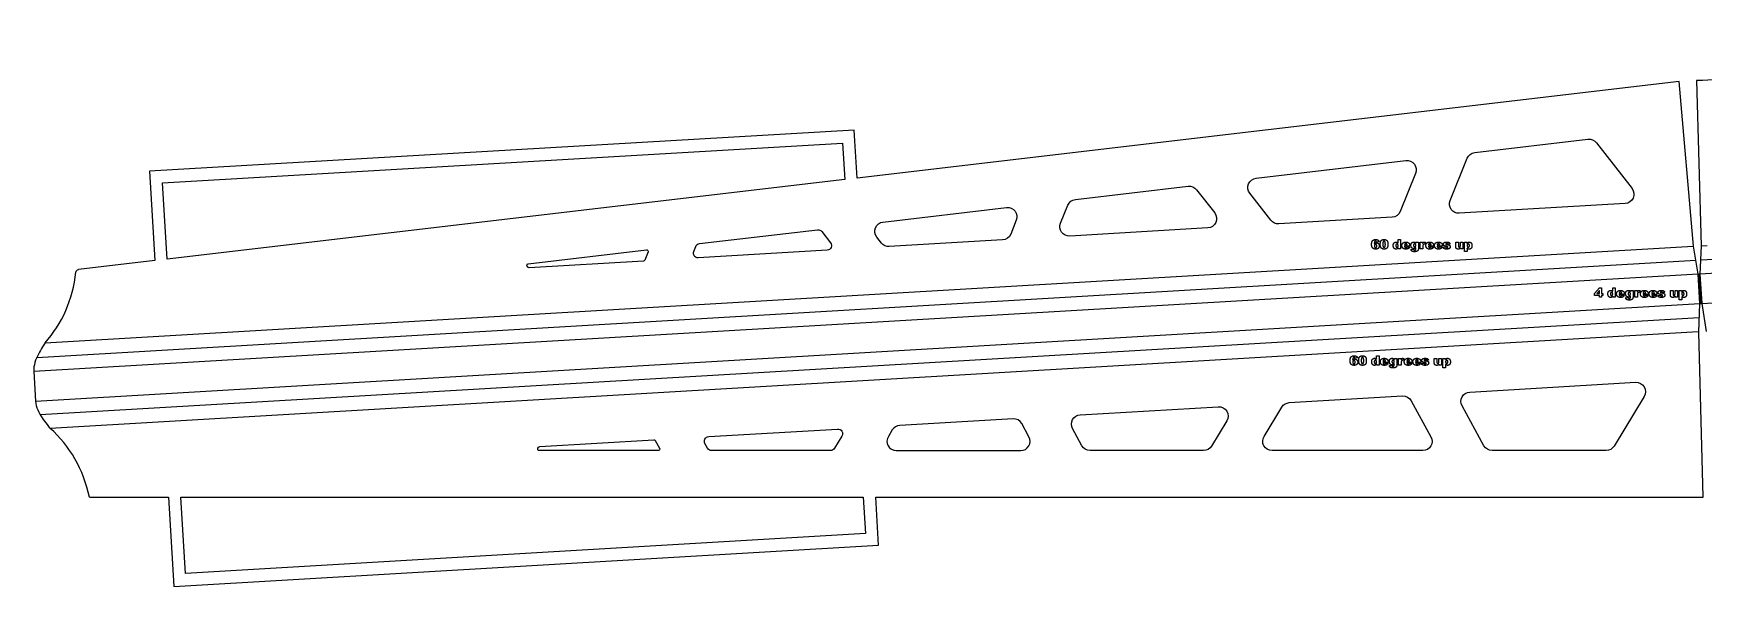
# Model space of a CAD drawing. Header units: millimetres. Extents: x -18 to 961, y -29 to 158.
# Drawn here: x -18 to 519, y -29 to 149 of the extents above; entities that cross this region are included whole.
import ezdxf

# ---------------------------------------------------------------- set-up
doc = ezdxf.new("R2010")
doc.units = ezdxf.units.MM

msp = doc.modelspace()

# ---------------------------------------------------------------- linework, layer by layer
at = {"layer": 'BEND'}
for p, q in [((518.41, 76.25), (788.61, 92.04)), ((-16.91, 44.96), (516.91, 76.16)), ((518.48, 62.24), (517.92, 71.69)), ((517.99, 57.68), (-15.83, 26.48))]:
    msp.add_line(p, q, dxfattribs=at)
at = {"layer": 'BEND_EXTENT'}
for p, q in [((514.2, 80.53), (516.2, 80.65)), ((518.59, 80.79), (520.59, 80.9)), ((-14.27, 49.64), (514.2, 80.53)), ((517.62, 71.67), (-17.9, 40.37)), ((518.17, 62.22), (517.62, 71.67)), ((-17.35, 30.92), (518.17, 62.22)), ((515.81, 53.02), (-12.66, 22.13)), ((517.81, 53.14), (515.81, 53.02))]:
    msp.add_line(p, q, dxfattribs=at)
msp.add_lwpolyline([(788.95, 87.53), (518.22, 71.7), (518.78, 62.26), (789.51, 78.08)], close=True, dxfattribs=at)
at = {"layer": 'INTERIOR_PROFILES'}
for points in [[(242.34, 113.8), (243.02, 102.1), (24.99, 76.53), (23.56, 101.01)], [(30.9, -24.48), (29.46, 0), (248.99, 0), (249.68, -11.69)]]:
    msp.add_lwpolyline(points, close=True, dxfattribs=at)
for points in [[(440.79, 91.27, -0.550799), (437.83, 95.39), (443.31, 108.93, -0.273903), (445.74, 110.78), (482.19, 115.06, -0.262013), (484.91, 113.92), (496.37, 99.23, -0.604527), (494.18, 94.39)], [(419.18, 90), (382.72, 87.87, -0.246474), (380.18, 89.02), (373.4, 97.71, -0.584769), (375.42, 102.53), (423.6, 108.18, -0.569979), (426.73, 104.08), (421.79, 91.87, -0.289658)], [(356.26, 98.83), (362.08, 91.38, -0.604527), (359.89, 86.54), (315.44, 83.94, -0.550799), (312.48, 88.06), (314.83, 93.86, -0.273903), (317.26, 95.71), (353.55, 99.97, -0.262013)], [(296.44, 84.55, -0.289658), (293.83, 82.68), (257.37, 80.55, -0.246474), (254.83, 81.69), (253.32, 83.62, -0.584769), (255.34, 88.45), (295.12, 93.11, -0.569979), (298.25, 89.01)], [(235.67, 85.41), (238.49, 81.8, -0.604527), (237.39, 79.38), (195.92, 76.95, -0.550799), (194.45, 79.01), (195.09, 80.59, -0.273903), (196.3, 81.52), (234.31, 85.98, -0.262013)], [(178.7, 76.23, -0.289658), (178.27, 75.92), (141.54, 73.77, -0.246474), (141.12, 73.97), (140.89, 74.26, -0.584769), (141.23, 75.06), (179.23, 79.52, -0.569979), (179.75, 78.83)], [(429.05, 15), (380.53, 15, -0.584769), (377.97, 19.56), (383.69, 28.97, -0.246474), (386.08, 30.41), (422.54, 32.54, -0.289658), (425.35, 30.99), (431.68, 19.44, -0.569979)], [(444.15, 33.8), (497.54, 36.93, -0.604527), (500.28, 32.37), (490.61, 16.44, -0.262013), (488.04, 15), (451.34, 15, -0.273903), (448.71, 16.56), (441.69, 29.37, -0.550799)], [(318.8, 26.48), (363.25, 29.08, -0.604527), (365.98, 24.52), (361.08, 16.44, -0.262013), (358.51, 15), (321.98, 15, -0.273903), (319.35, 16.56), (316.34, 22.04, -0.550799)], [(238.46, 15), (200.19, 15, -0.273903), (198.87, 15.78), (198.06, 17.27, -0.550799), (199.28, 19.49), (240.75, 21.92, -0.604527), (242.12, 19.64), (239.74, 15.72, -0.262013)], [(260.73, 23.08, 0.246474), (258.34, 21.65), (257.07, 19.56, 0.584769), (259.63, 15), (299.68, 15, 0.569979), (302.31, 19.44), (300, 23.66, 0.289658), (297.19, 25.21)], [(144.9, 16.31), (181.62, 18.46, -0.289658), (182.09, 18.2), (183.44, 15.74, -0.569979), (183, 15), (144.74, 15, -0.584769), (144.31, 15.76), (144.5, 16.07, -0.246474)]]:
    msp.add_lwpolyline(points, format="xyb", close=True, dxfattribs=at)
at = {"layer": 'OUTER_PROFILES'}
for p, q in [((777.05, 149.06), (519.09, 133.98)), ((511.49, 133.6), (247, 102.57)), ((516.19, 80.71), (511.49, 133.6)), ((519.09, 133.98), (517.09, 133.92)), ((517.09, 133.92), (518.59, 80.85)), ((246.1, 118.02), (19.33, 104.77)), ((247, 102.57), (246.1, 118.02)), ((19.33, 104.77), (21.01, 76.06)), ((517.62, 71.67), (516.19, 80.71)), ((518.59, 80.85), (518.22, 71.7)), ((21.01, 76.06), (-3.47, 73.19)), ((518.22, 71.7), (517.62, 71.67)), ((517.81, 53.08), (518.17, 62.22)), ((518.17, 62.22), (518.78, 62.26)), ((518.78, 62.26), (520.2, 53.22)), ((519.3, 0), (517.81, 53.08)), ((-17.9, 40.37), (-17.35, 30.92)), ((0, 0), (25.46, 0)), ((253, 0), (519.3, 0)), ((25.46, 0), (27.14, -28.71)), ((253.9, -15.45), (253, 0)), ((27.14, -28.71), (253.9, -15.45))]:
    msp.add_line(p, q, dxfattribs=at)
at = {"layer": 'OUTER_PROFILES', "extrusion": (0, 0, -1)}
msp.add_arc((3.36, 72.2), 1, 6.2507, 83.3097, dxfattribs=at)
at = {"layer": 'OUTER_PROFILES'}
for centre, major_axis, start_param, end_param in [((-37.45, 77.76), (2.25, -38.43), 0.700848, 1.378004), ((-32.4, -8.5), (-2.25, 38.43), 4.884453, 5.582338)]:
    msp.add_ellipse(centre, major_axis=major_axis, ratio=0.866025, start_param=start_param, end_param=end_param, dxfattribs=at)
for points, knots in [([(-14.27, 49.64), (-14.54, 49.21), (-14.81, 48.77), (-15.08, 48.34), (-15.56, 47.55), (-16, 46.79), (-16.43, 45.96), (-17.27, 44.32), (-18.02, 42.39), (-17.9, 40.37)], [-0.7509184, -0.7509184, -0.7509184, -0.7509184, -0.6342607, -0.6342607, -0.6342607, -0.4217166, -0.4217166, -0.4217166, 0, 0, 0, 0]), ([(-17.35, 30.92), (-17.23, 28.9), (-16.26, 27.07), (-15.23, 25.53), (-14.72, 24.76), (-14.19, 24.06), (-13.62, 23.33), (-13.3, 22.93), (-12.98, 22.53), (-12.66, 22.13)], [0, 0, 0, 0, 0.4217166, 0.4217166, 0.4217166, 0.6342607, 0.6342607, 0.6342607, 0.7509184, 0.7509184, 0.7509184, 0.7509184])]:
    msp.add_open_spline(points, degree=3, knots=knots, dxfattribs=at)
at = {"layer": 'TEXT'}
for p, q in [((414.98, 82.12), (414.15, 82.01)), ((421.08, 81.75), (421.08, 82.79)), ((421.08, 82.79), (421.92, 82.79)), ((421.92, 82.79), (421.92, 79.79)), ((424.84, 80.67), (423.17, 80.67)), ((423.18, 81.07), (424, 81.07)), ((424.84, 80.77), (424.84, 80.67)), ((426.84, 81.96), (427.62, 81.96)), ((426.84, 81.64), (426.84, 81.96)), ((427.62, 81.96), (427.62, 79.91)), ((428.21, 81.96), (428.99, 81.96)), ((428.21, 79.79), (428.21, 81.96)), ((428.99, 81.96), (428.99, 81.61)), ((429.92, 81.9), (429.66, 81.31)), ((430.87, 81.07), (431.7, 81.07)), ((432.54, 80.67), (430.87, 80.67)), ((432.54, 80.77), (432.54, 80.67)), ((433.67, 81.07), (434.49, 81.07)), ((435.34, 80.67), (433.67, 80.67)), ((435.34, 80.77), (435.34, 80.67)), ((437.81, 81.43), (437.02, 81.36)), ((439.67, 80.58), (439.67, 81.96)), ((439.67, 81.96), (440.51, 81.96)), ((440.51, 81.96), (440.51, 80.77)), ((441.14, 80.92), (441.14, 81.96)), ((441.14, 81.96), (441.97, 81.96)), ((441.97, 81.96), (441.97, 79.79)), ((442.48, 78.96), (442.48, 81.96)), ((442.48, 81.96), (443.26, 81.96)), ((443.26, 81.96), (443.26, 81.64)), ((421.14, 79.79), (421.14, 80.11)), ((421.92, 79.79), (421.14, 79.79)), ((423.98, 80.43), (424.8, 80.35)), ((425.29, 79.74), (426.1, 79.65)), ((426.78, 79.86), (426.78, 80.19)), ((427.62, 79.91), (427.63, 79.82)), ((429.05, 79.79), (428.21, 79.79)), ((429.05, 80.52), (429.05, 79.79)), ((431.67, 80.43), (432.5, 80.35)), ((434.47, 80.43), (435.29, 80.35)), ((435.57, 80.4), (436.4, 80.47)), ((441.19, 79.79), (441.19, 80.14)), ((441.97, 79.79), (441.19, 79.79)), ((443.32, 78.96), (442.48, 78.96)), ((443.32, 80), (443.32, 78.96)), ((490.15, 66.21), (490.15, 67.25)), ((490.15, 67.25), (490.99, 67.25)), ((490.21, 64.25), (490.21, 64.57)), ((490.99, 67.25), (490.99, 64.25)), ((492.24, 65.53), (493.06, 65.53)), ((493.91, 65.13), (492.24, 65.13)), ((493.04, 64.89), (493.86, 64.82)), ((493.91, 65.23), (493.91, 65.13)), ((495.85, 64.32), (495.85, 64.65)), ((495.91, 66.43), (496.69, 66.43)), ((495.91, 66.11), (495.91, 66.43)), ((496.69, 66.43), (496.69, 64.37)), ((497.28, 66.43), (498.06, 66.43)), ((497.28, 64.25), (497.28, 66.43)), ((498.06, 66.43), (498.06, 66.07)), ((498.11, 64.98), (498.11, 64.25)), ((498.99, 66.36), (498.73, 65.77)), ((499.94, 65.53), (500.76, 65.53)), ((501.61, 65.13), (499.94, 65.13)), ((500.74, 64.89), (501.56, 64.82)), ((501.61, 65.23), (501.61, 65.13)), ((504.4, 65.13), (502.73, 65.13)), ((502.74, 65.53), (503.56, 65.53)), ((503.54, 64.89), (504.36, 64.82)), ((504.4, 65.23), (504.4, 65.13)), ((504.64, 64.86), (505.47, 64.93)), ((506.88, 65.89), (506.09, 65.82)), ((508.74, 65.04), (508.74, 66.43)), ((508.74, 66.43), (509.57, 66.43)), ((509.57, 66.43), (509.57, 65.23)), ((510.2, 65.38), (510.2, 66.43)), ((510.2, 66.43), (511.03, 66.43)), ((510.26, 64.25), (510.26, 64.61)), ((511.03, 66.43), (511.03, 64.25)), ((511.54, 63.43), (511.54, 66.43)), ((511.54, 66.43), (512.32, 66.43)), ((512.32, 66.43), (512.32, 66.11)), ((490.99, 64.25), (490.21, 64.25)), ((494.36, 64.2), (495.17, 64.11)), ((496.69, 64.37), (496.69, 64.28)), ((498.11, 64.25), (497.28, 64.25)), ((511.03, 64.25), (510.26, 64.25)), ((512.38, 63.43), (511.54, 63.43)), ((512.38, 64.46), (512.38, 63.43)), ((408.04, 44.76), (407.21, 44.66)), ((414.14, 44.39), (414.14, 45.43)), ((414.14, 45.43), (414.98, 45.43)), ((414.98, 45.43), (414.98, 42.43)), ((416.23, 43.71), (417.05, 43.71)), ((417.9, 43.31), (416.23, 43.31)), ((417.03, 43.07), (417.85, 43)), ((417.9, 43.41), (417.9, 43.31)), ((419.9, 44.61), (420.68, 44.61)), ((419.9, 44.29), (419.9, 44.61)), ((420.68, 44.61), (420.68, 42.55)), ((421.27, 44.61), (422.05, 44.61)), ((421.27, 42.43), (421.27, 44.61)), ((422.05, 44.61), (422.05, 44.25)), ((422.1, 43.16), (422.1, 42.43)), ((422.98, 44.54), (422.72, 43.95)), ((423.93, 43.71), (424.75, 43.71)), ((425.6, 43.31), (423.93, 43.31)), ((424.73, 43.07), (425.55, 43)), ((425.6, 43.41), (425.6, 43.31)), ((426.73, 43.71), (427.55, 43.71)), ((428.4, 43.31), (426.73, 43.31)), ((427.53, 43.07), (428.35, 43)), ((428.4, 43.41), (428.4, 43.31)), ((428.63, 43.04), (429.46, 43.12)), ((430.87, 44.07), (430.08, 44)), ((432.73, 43.22), (432.73, 44.61)), ((432.73, 44.61), (433.56, 44.61)), ((433.56, 44.61), (433.56, 43.41)), ((434.19, 43.56), (434.19, 44.61)), ((434.19, 44.61), (435.03, 44.61)), ((435.03, 44.61), (435.03, 42.43)), ((435.54, 41.61), (435.54, 44.61)), ((435.54, 44.61), (436.31, 44.61)), ((436.31, 44.61), (436.31, 44.29)), ((414.2, 42.43), (414.2, 42.75)), ((414.98, 42.43), (414.2, 42.43)), ((418.35, 42.38), (419.16, 42.29)), ((419.84, 42.51), (419.84, 42.83)), ((420.68, 42.55), (420.68, 42.46)), ((422.1, 42.43), (421.27, 42.43)), ((434.25, 42.43), (434.25, 42.79)), ((435.03, 42.43), (434.25, 42.43)), ((436.38, 41.61), (435.54, 41.61)), ((436.38, 42.64), (436.38, 41.61))]:
    msp.add_line(p, q, dxfattribs=at)
for points in [[(485.86, 64.81), (484.34, 64.81), (484.34, 65.5), (485.86, 67.3), (486.59, 67.3), (486.59, 65.46), (486.96, 65.46), (486.96, 64.81), (486.59, 64.81), (486.59, 64.25), (485.86, 64.25)], [(485.86, 65.46), (485.86, 66.4), (485.06, 65.46)]]:
    msp.add_lwpolyline(points, close=True, dxfattribs=at)
for points in [[(412.57, 81.28), (412.57, 82.09), (412.91, 82.47)], [(412.73, 80.38), (412.57, 80.72), (412.57, 81.28)], [(412.91, 82.47), (413.26, 82.84), (413.86, 82.84)], [(413.54, 82.13), (413.46, 81.98), (413.42, 81.5)], [(413.42, 81.5), (413.57, 81.65), (413.72, 81.72)], [(413.56, 81.15), (413.45, 81.02), (413.45, 80.78)], [(413.45, 80.78), (413.45, 80.54), (413.57, 80.4)], [(413.85, 82.33), (413.65, 82.33), (413.54, 82.13)], [(413.86, 81.28), (413.68, 81.28), (413.56, 81.15)], [(413.72, 81.72), (413.88, 81.79), (414.09, 81.79)], [(414.04, 82.26), (413.97, 82.33), (413.85, 82.33)], [(413.86, 82.84), (414.22, 82.84), (414.43, 82.76)], [(414.14, 81.14), (414.02, 81.28), (413.86, 81.28)], [(414.15, 82.01), (414.12, 82.19), (414.04, 82.26)], [(414.09, 81.79), (414.49, 81.79), (414.77, 81.51)], [(414.25, 80.76), (414.25, 81.01), (414.14, 81.14)], [(414.14, 80.39), (414.25, 80.51), (414.25, 80.76)], [(414.43, 82.76), (414.63, 82.68), (414.77, 82.52)], [(414.77, 82.52), (414.91, 82.36), (414.98, 82.12)], [(414.77, 81.51), (415.04, 81.22), (415.04, 80.78)], [(415.04, 80.78), (415.04, 80.48), (414.9, 80.24)], [(415.36, 81.3), (415.36, 82.16), (415.67, 82.5)], [(415.42, 80.67), (415.36, 80.96), (415.36, 81.3)], [(415.59, 80.22), (415.48, 80.38), (415.42, 80.67)], [(415.67, 82.5), (415.98, 82.84), (416.61, 82.84)], [(416.28, 82.08), (416.19, 81.87), (416.19, 81.3)], [(416.19, 81.3), (416.19, 80.73), (416.29, 80.52)], [(416.58, 82.29), (416.37, 82.29), (416.28, 82.08)], [(416.88, 82.08), (416.78, 82.29), (416.58, 82.29)], [(416.61, 82.84), (416.91, 82.84), (417.11, 82.77)], [(416.8, 80.4), (416.9, 80.49), (416.94, 80.68)], [(416.99, 81.28), (416.99, 81.88), (416.88, 82.08)], [(416.94, 80.68), (416.99, 80.87), (416.99, 81.28)], [(417.11, 82.77), (417.3, 82.69), (417.42, 82.57)], [(417.42, 82.57), (417.55, 82.45), (417.62, 82.32)], [(417.81, 81.31), (417.81, 80.5), (417.54, 80.12)], [(417.62, 82.32), (417.69, 82.19), (417.73, 82.01)], [(417.73, 82.01), (417.81, 81.68), (417.81, 81.31)], [(419.53, 80.9), (419.53, 81.44), (419.79, 81.73)], [(419.77, 80.08), (419.53, 80.42), (419.53, 80.9)], [(419.79, 81.73), (420.05, 82.01), (420.45, 82.01)], [(420.46, 81.27), (420.36, 81.15), (420.36, 80.87)], [(420.36, 80.87), (420.36, 80.6), (420.47, 80.48)], [(420.45, 82.01), (420.64, 82.01), (420.8, 81.95)], [(420.71, 81.39), (420.56, 81.39), (420.46, 81.27)], [(420.98, 81.27), (420.87, 81.39), (420.71, 81.39)], [(420.8, 81.95), (420.96, 81.88), (421.08, 81.75)], [(421.09, 80.88), (421.09, 81.14), (420.98, 81.27)], [(420.98, 80.48), (421.09, 80.6), (421.09, 80.88)], [(422.33, 80.87), (422.33, 81.38), (422.65, 81.7)], [(422.49, 80.25), (422.33, 80.52), (422.33, 80.87)], [(422.65, 81.7), (422.98, 82.01), (423.55, 82.01)], [(423.17, 80.67), (423.2, 80.47), (423.28, 80.37)], [(423.27, 81.36), (423.2, 81.27), (423.18, 81.07)], [(423.59, 81.52), (423.39, 81.52), (423.27, 81.36)], [(423.55, 82.01), (424.02, 82.01), (424.29, 81.87)], [(423.87, 81.42), (423.76, 81.52), (423.59, 81.52)], [(424, 81.07), (423.97, 81.31), (423.87, 81.42)], [(424.29, 81.87), (424.56, 81.73), (424.7, 81.46)], [(424.7, 81.46), (424.84, 81.2), (424.84, 80.77)], [(425.23, 80.97), (425.23, 81.48), (425.47, 81.75)], [(425.42, 80.26), (425.23, 80.53), (425.23, 80.97)], [(425.47, 81.75), (425.72, 82.01), (426.12, 82.01)], [(426.15, 81.29), (426.06, 81.18), (426.06, 80.91)], [(426.06, 80.91), (426.06, 80.68), (426.16, 80.56)], [(426.12, 82.01), (426.37, 82.01), (426.54, 81.93)], [(426.41, 81.41), (426.25, 81.41), (426.15, 81.29)], [(426.68, 81.28), (426.57, 81.41), (426.41, 81.41)], [(426.54, 81.93), (426.7, 81.84), (426.84, 81.64)], [(426.79, 80.92), (426.79, 81.16), (426.68, 81.28)], [(426.68, 80.57), (426.79, 80.68), (426.79, 80.92)], [(428.99, 81.61), (429.1, 81.84), (429.22, 81.93)], [(429.18, 81.23), (429.05, 81.04), (429.05, 80.52)], [(429.43, 81.37), (429.27, 81.37), (429.18, 81.23)], [(429.22, 81.93), (429.34, 82.01), (429.52, 82.01)], [(429.66, 81.31), (429.52, 81.37), (429.43, 81.37)], [(429.52, 82.01), (429.7, 82.01), (429.92, 81.9)], [(430.03, 80.87), (430.03, 81.38), (430.35, 81.7)], [(430.19, 80.25), (430.03, 80.52), (430.03, 80.87)], [(430.35, 81.7), (430.68, 82.01), (431.25, 82.01)], [(430.97, 81.36), (430.9, 81.27), (430.87, 81.07)], [(430.87, 80.67), (430.9, 80.47), (430.98, 80.37)], [(431.29, 81.52), (431.09, 81.52), (430.97, 81.36)], [(431.25, 82.01), (431.72, 82.01), (431.99, 81.87)], [(431.57, 81.42), (431.46, 81.52), (431.29, 81.52)], [(431.7, 81.07), (431.67, 81.31), (431.57, 81.42)], [(431.99, 81.87), (432.26, 81.73), (432.4, 81.46)], [(432.4, 81.46), (432.54, 81.2), (432.54, 80.77)], [(432.82, 80.87), (432.82, 81.38), (433.15, 81.7)], [(432.98, 80.25), (432.82, 80.52), (432.82, 80.87)], [(433.15, 81.7), (433.47, 82.01), (434.05, 82.01)], [(433.77, 81.36), (433.69, 81.27), (433.67, 81.07)], [(433.67, 80.67), (433.69, 80.47), (433.78, 80.37)], [(434.08, 81.52), (433.89, 81.52), (433.77, 81.36)], [(434.05, 82.01), (434.52, 82.01), (434.79, 81.87)], [(434.36, 81.42), (434.26, 81.52), (434.08, 81.52)], [(434.49, 81.07), (434.47, 81.31), (434.36, 81.42)], [(434.79, 81.87), (435.06, 81.73), (435.2, 81.46)], [(435.2, 81.46), (435.34, 81.2), (435.34, 80.77)], [(435.67, 81.34), (435.67, 81.55), (435.79, 81.71)], [(435.78, 80.99), (435.67, 81.14), (435.67, 81.34)], [(436.07, 80.77), (435.9, 80.83), (435.78, 80.99)], [(435.79, 81.71), (435.92, 81.86), (436.13, 81.94)], [(436.67, 80.63), (436.23, 80.7), (436.07, 80.77)], [(436.13, 81.94), (436.35, 82.01), (436.72, 82.01)], [(436.47, 81.52), (436.41, 81.47), (436.41, 81.4)], [(436.41, 81.4), (436.41, 81.32), (436.49, 81.28)], [(436.68, 81.57), (436.54, 81.57), (436.47, 81.52)], [(436.49, 81.28), (436.57, 81.24), (436.85, 81.21)], [(437.03, 80.54), (436.96, 80.58), (436.67, 80.63)], [(436.92, 81.51), (436.82, 81.57), (436.68, 81.57)], [(436.72, 82.01), (437.11, 82.01), (437.3, 81.95)], [(436.85, 81.21), (437.26, 81.16), (437.47, 81.08)], [(437.02, 81.36), (436.99, 81.46), (436.92, 81.51)], [(437.3, 81.95), (437.48, 81.9), (437.6, 81.77)], [(437.47, 81.08), (437.67, 80.99), (437.78, 80.84)], [(437.6, 81.77), (437.73, 81.65), (437.81, 81.43)], [(437.78, 80.84), (437.88, 80.68), (437.88, 80.5)], [(440.51, 80.77), (440.51, 80.57), (440.58, 80.48)], [(441.04, 80.51), (441.14, 80.62), (441.14, 80.92)], [(443.26, 81.64), (443.42, 81.85), (443.55, 81.92)], [(443.42, 81.28), (443.31, 81.15), (443.31, 80.87)], [(443.31, 80.87), (443.31, 80.61), (443.42, 80.49)], [(443.69, 81.4), (443.53, 81.4), (443.42, 81.28)], [(443.55, 81.92), (443.74, 82.01), (443.96, 82.01)], [(443.93, 81.28), (443.83, 81.4), (443.69, 81.4)], [(444.04, 80.89), (444.04, 81.15), (443.93, 81.28)], [(443.94, 80.48), (444.04, 80.6), (444.04, 80.89)], [(443.96, 82.01), (444.39, 82.01), (444.63, 81.68)], [(444.87, 80.86), (444.87, 80.31), (444.61, 80.03)], [(444.63, 81.68), (444.87, 81.35), (444.87, 80.86)], [(413.17, 79.89), (412.9, 80.05), (412.73, 80.38)], [(413.89, 79.74), (413.44, 79.74), (413.17, 79.89)], [(413.57, 80.4), (413.69, 80.26), (413.87, 80.26)], [(413.87, 80.26), (414.03, 80.26), (414.14, 80.39)], [(414.52, 79.87), (414.27, 79.74), (413.89, 79.74)], [(414.9, 80.24), (414.76, 79.99), (414.52, 79.87)], [(415.98, 79.86), (415.74, 79.98), (415.59, 80.22)], [(416.59, 79.74), (416.21, 79.74), (415.98, 79.86)], [(416.29, 80.52), (416.39, 80.31), (416.58, 80.31)], [(416.58, 80.31), (416.71, 80.31), (416.8, 80.4)], [(417.54, 80.12), (417.26, 79.74), (416.59, 79.74)], [(420.44, 79.74), (420, 79.74), (419.77, 80.08)], [(420.85, 79.84), (420.67, 79.74), (420.44, 79.74)], [(420.47, 80.48), (420.57, 80.35), (420.72, 80.35)], [(420.72, 80.35), (420.88, 80.35), (420.98, 80.48)], [(421.14, 80.11), (420.98, 79.91), (420.85, 79.84)], [(422.9, 79.86), (422.65, 79.99), (422.49, 80.25)], [(423.58, 79.74), (423.15, 79.74), (422.9, 79.86)], [(423.28, 80.37), (423.4, 80.23), (423.6, 80.23)], [(424.34, 79.88), (424.08, 79.74), (423.58, 79.74)], [(423.6, 80.23), (423.72, 80.23), (423.83, 80.29)], [(423.83, 80.29), (423.9, 80.33), (423.98, 80.43)], [(424.8, 80.35), (424.61, 80.03), (424.34, 79.88)], [(425.29, 79.63), (425.29, 79.67), (425.29, 79.74)], [(425.53, 79.11), (425.29, 79.3), (425.29, 79.63)], [(426.12, 79.88), (425.69, 79.88), (425.42, 80.26)], [(426.43, 78.91), (425.78, 78.91), (425.53, 79.11)], [(426.1, 79.65), (426.13, 79.54), (426.19, 79.49)], [(426.54, 79.98), (426.35, 79.88), (426.12, 79.88)], [(426.16, 80.56), (426.26, 80.45), (426.42, 80.45)], [(426.19, 79.49), (426.29, 79.43), (426.43, 79.43)], [(426.42, 80.45), (426.58, 80.45), (426.68, 80.57)], [(426.43, 79.43), (426.61, 79.43), (426.7, 79.53)], [(426.94, 78.96), (426.72, 78.91), (426.43, 78.91)], [(426.78, 80.19), (426.66, 80.05), (426.54, 79.98)], [(426.7, 79.53), (426.78, 79.62), (426.78, 79.86)], [(427.31, 79.13), (427.16, 79.01), (426.94, 78.96)], [(427.54, 79.43), (427.45, 79.24), (427.31, 79.13)], [(427.63, 79.82), (427.63, 79.61), (427.54, 79.43)], [(430.6, 79.86), (430.35, 79.99), (430.19, 80.25)], [(431.28, 79.74), (430.85, 79.74), (430.6, 79.86)], [(430.98, 80.37), (431.1, 80.23), (431.3, 80.23)], [(432.04, 79.88), (431.78, 79.74), (431.28, 79.74)], [(431.3, 80.23), (431.42, 80.23), (431.53, 80.29)], [(431.53, 80.29), (431.6, 80.33), (431.67, 80.43)], [(432.5, 80.35), (432.31, 80.03), (432.04, 79.88)], [(433.39, 79.86), (433.15, 79.99), (432.98, 80.25)], [(434.07, 79.74), (433.64, 79.74), (433.39, 79.86)], [(433.78, 80.37), (433.9, 80.23), (434.09, 80.23)], [(434.84, 79.88), (434.57, 79.74), (434.07, 79.74)], [(434.09, 80.23), (434.21, 80.23), (434.33, 80.29)], [(434.33, 80.29), (434.39, 80.33), (434.47, 80.43)], [(435.29, 80.35), (435.1, 80.03), (434.84, 79.88)], [(435.9, 79.91), (435.64, 80.08), (435.57, 80.4)], [(436.75, 79.74), (436.15, 79.74), (435.9, 79.91)], [(436.4, 80.47), (436.45, 80.33), (436.54, 80.26)], [(436.54, 80.26), (436.64, 80.2), (436.79, 80.2)], [(437.41, 79.85), (437.17, 79.74), (436.75, 79.74)], [(436.79, 80.2), (436.96, 80.2), (437.05, 80.27)], [(437.12, 80.4), (437.12, 80.49), (437.03, 80.54)], [(437.05, 80.27), (437.12, 80.32), (437.12, 80.4)], [(437.77, 80.13), (437.66, 79.95), (437.41, 79.85)], [(437.88, 80.5), (437.88, 80.31), (437.77, 80.13)], [(439.87, 79.95), (439.67, 80.15), (439.67, 80.58)], [(440.4, 79.74), (440.06, 79.74), (439.87, 79.95)], [(440.84, 79.83), (440.66, 79.74), (440.4, 79.74)], [(440.58, 80.48), (440.66, 80.39), (440.8, 80.39)], [(440.8, 80.39), (440.95, 80.39), (441.04, 80.51)], [(441.19, 80.14), (441.02, 79.93), (440.84, 79.83)], [(443.6, 79.81), (443.44, 79.87), (443.32, 80)], [(443.42, 80.49), (443.53, 80.36), (443.7, 80.36)], [(443.95, 79.74), (443.76, 79.74), (443.6, 79.81)], [(443.7, 80.36), (443.84, 80.36), (443.94, 80.48)], [(444.61, 80.03), (444.35, 79.74), (443.95, 79.74)], [(488.6, 65.36), (488.6, 65.9), (488.86, 66.19)], [(488.83, 64.54), (488.6, 64.88), (488.6, 65.36)], [(489.51, 64.2), (489.07, 64.2), (488.83, 64.54)], [(488.86, 66.19), (489.11, 66.48), (489.51, 66.48)], [(489.53, 65.73), (489.43, 65.61), (489.43, 65.33)], [(489.43, 65.33), (489.43, 65.06), (489.53, 64.94)], [(489.51, 66.48), (489.71, 66.48), (489.87, 66.41)], [(489.77, 65.85), (489.63, 65.85), (489.53, 65.73)], [(489.53, 64.94), (489.63, 64.81), (489.78, 64.81)], [(490.05, 65.73), (489.94, 65.85), (489.77, 65.85)], [(489.78, 64.81), (489.94, 64.81), (490.05, 64.94)], [(489.87, 66.41), (490.03, 66.34), (490.15, 66.21)], [(490.21, 64.57), (490.05, 64.37), (489.91, 64.3)], [(490.15, 65.35), (490.15, 65.6), (490.05, 65.73)], [(490.05, 64.94), (490.15, 65.06), (490.15, 65.35)], [(491.39, 65.34), (491.39, 65.85), (491.72, 66.16)], [(491.56, 64.71), (491.39, 64.98), (491.39, 65.34)], [(491.97, 64.33), (491.72, 64.45), (491.56, 64.71)], [(491.72, 66.16), (492.05, 66.48), (492.62, 66.48)], [(492.34, 65.82), (492.26, 65.73), (492.24, 65.53)], [(492.24, 65.13), (492.26, 64.93), (492.35, 64.83)], [(492.66, 65.98), (492.46, 65.98), (492.34, 65.82)], [(492.35, 64.83), (492.47, 64.69), (492.66, 64.69)], [(492.62, 66.48), (493.09, 66.48), (493.36, 66.33)], [(492.93, 65.88), (492.83, 65.98), (492.66, 65.98)], [(492.66, 64.69), (492.79, 64.69), (492.9, 64.75)], [(492.9, 64.75), (492.96, 64.79), (493.04, 64.89)], [(493.06, 65.53), (493.04, 65.77), (492.93, 65.88)], [(493.36, 66.33), (493.63, 66.19), (493.77, 65.93)], [(493.86, 64.82), (493.67, 64.49), (493.41, 64.35)], [(493.77, 65.93), (493.91, 65.66), (493.91, 65.23)], [(494.29, 65.44), (494.29, 65.94), (494.54, 66.21)], [(494.48, 64.72), (494.29, 64.99), (494.29, 65.44)], [(495.19, 64.34), (494.75, 64.34), (494.48, 64.72)], [(494.54, 66.21), (494.79, 66.48), (495.18, 66.48)], [(495.22, 65.76), (495.13, 65.64), (495.13, 65.37)], [(495.13, 65.37), (495.13, 65.14), (495.23, 65.02)], [(495.18, 66.48), (495.44, 66.48), (495.6, 66.39)], [(495.48, 65.87), (495.32, 65.87), (495.22, 65.76)], [(495.23, 65.02), (495.33, 64.91), (495.49, 64.91)], [(495.75, 65.75), (495.63, 65.87), (495.48, 65.87)], [(495.49, 64.91), (495.64, 64.91), (495.75, 65.03)], [(495.6, 66.39), (495.77, 66.3), (495.91, 66.11)], [(495.85, 64.65), (495.73, 64.51), (495.6, 64.44)], [(495.86, 65.38), (495.86, 65.62), (495.75, 65.75)], [(495.75, 65.03), (495.86, 65.15), (495.86, 65.38)], [(498.06, 66.07), (498.17, 66.3), (498.29, 66.39)], [(498.24, 65.69), (498.11, 65.5), (498.11, 64.98)], [(498.5, 65.83), (498.33, 65.83), (498.24, 65.69)], [(498.29, 66.39), (498.41, 66.48), (498.58, 66.48)], [(498.73, 65.77), (498.58, 65.83), (498.5, 65.83)], [(498.58, 66.48), (498.77, 66.48), (498.99, 66.36)], [(499.09, 65.34), (499.09, 65.85), (499.42, 66.16)], [(499.25, 64.71), (499.09, 64.98), (499.09, 65.34)], [(499.66, 64.33), (499.42, 64.45), (499.25, 64.71)], [(499.42, 66.16), (499.74, 66.48), (500.32, 66.48)], [(500.04, 65.82), (499.96, 65.73), (499.94, 65.53)], [(499.94, 65.13), (499.96, 64.93), (500.05, 64.83)], [(500.35, 65.98), (500.16, 65.98), (500.04, 65.82)], [(500.05, 64.83), (500.17, 64.69), (500.36, 64.69)], [(500.32, 66.48), (500.79, 66.48), (501.06, 66.33)], [(500.63, 65.88), (500.53, 65.98), (500.35, 65.98)], [(500.36, 64.69), (500.48, 64.69), (500.6, 64.75)], [(500.6, 64.75), (500.66, 64.79), (500.74, 64.89)], [(500.76, 65.53), (500.74, 65.77), (500.63, 65.88)], [(501.06, 66.33), (501.33, 66.19), (501.47, 65.93)], [(501.56, 64.82), (501.37, 64.49), (501.11, 64.35)], [(501.47, 65.93), (501.61, 65.66), (501.61, 65.23)], [(501.89, 65.34), (501.89, 65.85), (502.21, 66.16)], [(502.05, 64.71), (501.89, 64.98), (501.89, 65.34)], [(502.46, 64.33), (502.21, 64.45), (502.05, 64.71)], [(502.21, 66.16), (502.54, 66.48), (503.11, 66.48)], [(502.73, 65.13), (502.76, 64.93), (502.84, 64.83)], [(502.83, 65.82), (502.76, 65.73), (502.74, 65.53)], [(503.15, 65.98), (502.95, 65.98), (502.83, 65.82)], [(502.84, 64.83), (502.96, 64.69), (503.16, 64.69)], [(503.11, 66.48), (503.58, 66.48), (503.85, 66.33)], [(503.43, 65.88), (503.32, 65.98), (503.15, 65.98)], [(503.16, 64.69), (503.28, 64.69), (503.39, 64.75)], [(503.39, 64.75), (503.46, 64.79), (503.54, 64.89)], [(503.56, 65.53), (503.53, 65.77), (503.43, 65.88)], [(503.85, 66.33), (504.12, 66.19), (504.26, 65.93)], [(504.36, 64.82), (504.17, 64.49), (503.9, 64.35)], [(504.26, 65.93), (504.4, 65.66), (504.4, 65.23)], [(504.96, 64.37), (504.71, 64.54), (504.64, 64.86)], [(504.73, 65.8), (504.73, 66.01), (504.86, 66.17)], [(504.85, 65.45), (504.73, 65.6), (504.73, 65.8)], [(505.13, 65.23), (504.96, 65.29), (504.85, 65.45)], [(504.86, 66.17), (504.98, 66.32), (505.2, 66.4)], [(505.73, 65.09), (505.3, 65.17), (505.13, 65.23)], [(505.2, 66.4), (505.42, 66.48), (505.79, 66.48)], [(505.47, 64.93), (505.52, 64.79), (505.61, 64.72)], [(505.54, 65.99), (505.48, 65.94), (505.48, 65.86)], [(505.48, 65.86), (505.48, 65.78), (505.56, 65.74)], [(505.75, 66.04), (505.6, 66.04), (505.54, 65.99)], [(505.56, 65.74), (505.64, 65.7), (505.91, 65.67)], [(505.61, 64.72), (505.7, 64.66), (505.85, 64.66)], [(506.09, 65), (506.02, 65.04), (505.73, 65.09)], [(505.98, 65.97), (505.88, 66.04), (505.75, 66.04)], [(505.79, 66.48), (506.18, 66.48), (506.36, 66.42)], [(505.85, 64.66), (506.02, 64.66), (506.11, 64.73)], [(505.91, 65.67), (506.33, 65.62), (506.53, 65.54)], [(506.09, 65.82), (506.05, 65.92), (505.98, 65.97)], [(506.19, 64.86), (506.19, 64.95), (506.09, 65)], [(506.11, 64.73), (506.19, 64.79), (506.19, 64.86)], [(506.36, 66.42), (506.55, 66.36), (506.67, 66.23)], [(506.84, 64.59), (506.72, 64.41), (506.48, 64.31)], [(506.53, 65.54), (506.73, 65.46), (506.84, 65.3)], [(506.67, 66.23), (506.79, 66.11), (506.88, 65.89)], [(506.84, 65.3), (506.95, 65.14), (506.95, 64.96)], [(506.95, 64.96), (506.95, 64.77), (506.84, 64.59)], [(508.93, 64.41), (508.74, 64.62), (508.74, 65.04)], [(509.57, 65.23), (509.57, 65.03), (509.65, 64.94)], [(509.65, 64.94), (509.72, 64.86), (509.86, 64.86)], [(509.86, 64.86), (510.01, 64.86), (510.11, 64.97)], [(510.26, 64.61), (510.08, 64.39), (509.91, 64.3)], [(510.11, 64.97), (510.2, 65.08), (510.2, 65.38)], [(512.32, 66.11), (512.48, 66.31), (512.62, 66.38)], [(512.48, 65.74), (512.38, 65.61), (512.38, 65.33)], [(512.38, 65.33), (512.38, 65.08), (512.49, 64.95)], [(512.75, 65.86), (512.59, 65.86), (512.48, 65.74)], [(512.49, 64.95), (512.6, 64.83), (512.76, 64.83)], [(512.62, 66.38), (512.8, 66.48), (513.02, 66.48)], [(513, 65.74), (512.9, 65.86), (512.75, 65.86)], [(512.76, 64.83), (512.91, 64.83), (513, 64.95)], [(513.1, 65.35), (513.1, 65.62), (513, 65.74)], [(513, 64.95), (513.1, 65.07), (513.1, 65.35)], [(513.02, 66.48), (513.46, 66.48), (513.7, 66.14)], [(513.94, 65.32), (513.94, 64.78), (513.68, 64.49)], [(513.7, 66.14), (513.94, 65.81), (513.94, 65.32)], [(489.91, 64.3), (489.73, 64.2), (489.51, 64.2)], [(492.64, 64.2), (492.21, 64.2), (491.97, 64.33)], [(493.41, 64.35), (493.14, 64.2), (492.64, 64.2)], [(494.35, 64.09), (494.35, 64.13), (494.36, 64.2)], [(494.6, 63.57), (494.35, 63.76), (494.35, 64.09)], [(495.5, 63.37), (494.84, 63.37), (494.6, 63.57)], [(495.17, 64.11), (495.2, 64), (495.26, 63.96)], [(495.6, 64.44), (495.41, 64.34), (495.19, 64.34)], [(495.26, 63.96), (495.35, 63.89), (495.49, 63.89)], [(495.49, 63.89), (495.67, 63.89), (495.76, 63.99)], [(496.01, 63.42), (495.78, 63.37), (495.5, 63.37)], [(495.76, 63.99), (495.85, 64.09), (495.85, 64.32)], [(496.37, 63.59), (496.23, 63.47), (496.01, 63.42)], [(496.6, 63.89), (496.52, 63.7), (496.37, 63.59)], [(496.69, 64.28), (496.69, 64.07), (496.6, 63.89)], [(500.34, 64.2), (499.91, 64.2), (499.66, 64.33)], [(501.11, 64.35), (500.84, 64.2), (500.34, 64.2)], [(503.14, 64.2), (502.71, 64.2), (502.46, 64.33)], [(503.9, 64.35), (503.64, 64.2), (503.14, 64.2)], [(505.81, 64.2), (505.22, 64.2), (504.96, 64.37)], [(506.48, 64.31), (506.23, 64.2), (505.81, 64.2)], [(509.47, 64.2), (509.13, 64.2), (508.93, 64.41)], [(509.91, 64.3), (509.73, 64.2), (509.47, 64.2)], [(512.67, 64.27), (512.51, 64.34), (512.38, 64.46)], [(513.02, 64.2), (512.83, 64.2), (512.67, 64.27)], [(513.68, 64.49), (513.42, 64.2), (513.02, 64.2)], [(405.63, 43.92), (405.63, 44.73), (405.97, 45.11)], [(405.79, 43.03), (405.63, 43.36), (405.63, 43.92)], [(406.23, 42.54), (405.95, 42.69), (405.79, 43.03)], [(405.97, 45.11), (406.31, 45.48), (406.92, 45.48)], [(406.6, 44.77), (406.51, 44.62), (406.47, 44.14)], [(406.47, 44.14), (406.62, 44.29), (406.78, 44.36)], [(406.62, 43.79), (406.5, 43.66), (406.5, 43.42)], [(406.5, 43.42), (406.5, 43.18), (406.63, 43.04)], [(406.91, 44.97), (406.71, 44.97), (406.6, 44.77)], [(406.91, 43.92), (406.74, 43.92), (406.62, 43.79)], [(406.63, 43.04), (406.75, 42.9), (406.93, 42.9)], [(406.78, 44.36), (406.94, 44.44), (407.15, 44.44)], [(407.1, 44.9), (407.02, 44.97), (406.91, 44.97)], [(407.2, 43.79), (407.08, 43.92), (406.91, 43.92)], [(406.92, 45.48), (407.28, 45.48), (407.48, 45.4)], [(406.93, 42.9), (407.09, 42.9), (407.2, 43.03)], [(407.21, 44.66), (407.18, 44.83), (407.1, 44.9)], [(407.15, 44.44), (407.55, 44.44), (407.82, 44.15)], [(407.31, 43.4), (407.31, 43.65), (407.2, 43.79)], [(407.2, 43.03), (407.31, 43.15), (407.31, 43.4)], [(407.48, 45.4), (407.69, 45.32), (407.83, 45.16)], [(407.82, 44.15), (408.1, 43.86), (408.1, 43.42)], [(407.83, 45.16), (407.97, 45), (408.04, 44.76)], [(408.1, 43.42), (408.1, 43.13), (407.96, 42.88)], [(408.42, 43.95), (408.42, 44.8), (408.73, 45.14)], [(408.48, 43.31), (408.42, 43.6), (408.42, 43.95)], [(408.65, 42.86), (408.54, 43.02), (408.48, 43.31)], [(408.73, 45.14), (409.04, 45.48), (409.67, 45.48)], [(409.34, 44.72), (409.25, 44.51), (409.25, 43.94)], [(409.25, 43.94), (409.25, 43.37), (409.35, 43.16)], [(409.64, 44.93), (409.43, 44.93), (409.34, 44.72)], [(409.35, 43.16), (409.45, 42.95), (409.64, 42.95)], [(409.94, 44.72), (409.84, 44.93), (409.64, 44.93)], [(409.64, 42.95), (409.77, 42.95), (409.86, 43.04)], [(409.67, 45.48), (409.97, 45.48), (410.16, 45.41)], [(409.86, 43.04), (409.96, 43.13), (410, 43.32)], [(410.04, 43.92), (410.04, 44.52), (409.94, 44.72)], [(410, 43.32), (410.04, 43.51), (410.04, 43.92)], [(410.16, 45.41), (410.36, 45.34), (410.48, 45.22)], [(410.48, 45.22), (410.6, 45.1), (410.67, 44.96)], [(410.87, 43.96), (410.87, 43.14), (410.6, 42.76)], [(410.67, 44.96), (410.75, 44.83), (410.79, 44.66)], [(410.79, 44.66), (410.87, 44.32), (410.87, 43.96)], [(412.59, 43.54), (412.59, 44.08), (412.85, 44.37)], [(412.82, 42.72), (412.59, 43.06), (412.59, 43.54)], [(412.85, 44.37), (413.11, 44.66), (413.51, 44.66)], [(413.52, 43.91), (413.42, 43.79), (413.42, 43.51)], [(413.42, 43.51), (413.42, 43.24), (413.52, 43.12)], [(413.51, 44.66), (413.7, 44.66), (413.86, 44.59)], [(413.76, 44.03), (413.62, 44.03), (413.52, 43.91)], [(413.52, 43.12), (413.62, 42.99), (413.77, 42.99)], [(414.04, 43.91), (413.93, 44.03), (413.76, 44.03)], [(413.77, 42.99), (413.93, 42.99), (414.04, 43.12)], [(413.86, 44.59), (414.02, 44.53), (414.14, 44.39)], [(414.15, 43.53), (414.15, 43.78), (414.04, 43.91)], [(414.04, 43.12), (414.15, 43.24), (414.15, 43.53)], [(415.38, 43.52), (415.38, 44.03), (415.71, 44.34)], [(415.55, 42.89), (415.38, 43.16), (415.38, 43.52)], [(415.71, 44.34), (416.04, 44.66), (416.61, 44.66)], [(416.33, 44.01), (416.25, 43.91), (416.23, 43.71)], [(416.23, 43.31), (416.25, 43.11), (416.34, 43.01)], [(416.65, 44.16), (416.45, 44.16), (416.33, 44.01)], [(416.34, 43.01), (416.46, 42.87), (416.66, 42.87)], [(416.61, 44.66), (417.08, 44.66), (417.35, 44.51)], [(416.92, 44.06), (416.82, 44.16), (416.65, 44.16)], [(416.89, 42.94), (416.96, 42.97), (417.03, 43.07)], [(417.05, 43.71), (417.03, 43.95), (416.92, 44.06)], [(417.35, 44.51), (417.62, 44.37), (417.76, 44.11)], [(417.85, 43), (417.67, 42.67), (417.4, 42.53)], [(417.76, 44.11), (417.9, 43.84), (417.9, 43.41)], [(418.29, 43.62), (418.29, 44.12), (418.53, 44.39)], [(418.48, 42.9), (418.29, 43.17), (418.29, 43.62)], [(418.53, 44.39), (418.78, 44.66), (419.17, 44.66)], [(419.21, 43.94), (419.12, 43.82), (419.12, 43.55)], [(419.12, 43.55), (419.12, 43.32), (419.22, 43.2)], [(419.17, 44.66), (419.43, 44.66), (419.59, 44.57)], [(419.47, 44.05), (419.31, 44.05), (419.21, 43.94)], [(419.22, 43.2), (419.32, 43.09), (419.48, 43.09)], [(419.74, 43.93), (419.63, 44.05), (419.47, 44.05)], [(419.48, 43.09), (419.64, 43.09), (419.74, 43.21)], [(419.59, 44.57), (419.76, 44.48), (419.9, 44.29)], [(419.85, 43.56), (419.85, 43.8), (419.74, 43.93)], [(419.74, 43.21), (419.85, 43.33), (419.85, 43.56)], [(422.05, 44.25), (422.16, 44.48), (422.28, 44.57)], [(422.23, 43.87), (422.1, 43.68), (422.1, 43.16)], [(422.49, 44.01), (422.32, 44.01), (422.23, 43.87)], [(422.28, 44.57), (422.4, 44.66), (422.58, 44.66)], [(422.72, 43.95), (422.57, 44.01), (422.49, 44.01)], [(422.58, 44.66), (422.76, 44.66), (422.98, 44.54)], [(423.08, 43.52), (423.08, 44.03), (423.41, 44.34)], [(423.25, 42.89), (423.08, 43.16), (423.08, 43.52)], [(423.41, 44.34), (423.74, 44.66), (424.31, 44.66)], [(424.03, 44.01), (423.95, 43.91), (423.93, 43.71)], [(423.93, 43.31), (423.95, 43.11), (424.04, 43.01)], [(424.35, 44.16), (424.15, 44.16), (424.03, 44.01)], [(424.04, 43.01), (424.16, 42.87), (424.35, 42.87)], [(424.31, 44.66), (424.78, 44.66), (425.05, 44.51)], [(424.62, 44.06), (424.52, 44.16), (424.35, 44.16)], [(424.59, 42.94), (424.65, 42.97), (424.73, 43.07)], [(424.75, 43.71), (424.73, 43.95), (424.62, 44.06)], [(425.05, 44.51), (425.32, 44.37), (425.46, 44.11)], [(425.55, 43), (425.36, 42.67), (425.1, 42.53)], [(425.46, 44.11), (425.6, 43.84), (425.6, 43.41)], [(425.88, 43.52), (425.88, 44.03), (426.2, 44.34)], [(426.04, 42.89), (425.88, 43.16), (425.88, 43.52)], [(426.2, 44.34), (426.53, 44.66), (427.11, 44.66)], [(426.82, 44.01), (426.75, 43.91), (426.73, 43.71)], [(426.73, 43.31), (426.75, 43.11), (426.83, 43.01)], [(427.14, 44.16), (426.94, 44.16), (426.82, 44.01)], [(426.83, 43.01), (426.95, 42.87), (427.15, 42.87)], [(427.11, 44.66), (427.57, 44.66), (427.84, 44.51)], [(427.42, 44.06), (427.31, 44.16), (427.14, 44.16)], [(427.38, 42.94), (427.45, 42.97), (427.53, 43.07)], [(427.55, 43.71), (427.52, 43.95), (427.42, 44.06)], [(427.84, 44.51), (428.11, 44.37), (428.25, 44.11)], [(428.35, 43), (428.16, 42.67), (427.89, 42.53)], [(428.25, 44.11), (428.4, 43.84), (428.4, 43.41)], [(428.96, 42.55), (428.7, 42.72), (428.63, 43.04)], [(428.72, 43.98), (428.72, 44.19), (428.85, 44.35)], [(428.84, 43.63), (428.72, 43.78), (428.72, 43.98)], [(429.12, 43.41), (428.95, 43.47), (428.84, 43.63)], [(428.85, 44.35), (428.97, 44.5), (429.19, 44.58)], [(429.73, 43.27), (429.29, 43.35), (429.12, 43.41)], [(429.19, 44.58), (429.41, 44.66), (429.78, 44.66)], [(429.46, 43.12), (429.51, 42.97), (429.6, 42.9)], [(429.53, 44.17), (429.47, 44.12), (429.47, 44.04)], [(429.47, 44.04), (429.47, 43.96), (429.55, 43.92)], [(429.74, 44.22), (429.6, 44.22), (429.53, 44.17)], [(429.55, 43.92), (429.63, 43.88), (429.91, 43.85)], [(430.08, 43.18), (430.02, 43.22), (429.73, 43.27)], [(429.98, 44.15), (429.88, 44.22), (429.74, 44.22)], [(429.78, 44.66), (430.17, 44.66), (430.35, 44.6)], [(429.91, 43.85), (430.32, 43.8), (430.52, 43.72)], [(430.08, 44), (430.05, 44.1), (429.98, 44.15)], [(430.18, 43.05), (430.18, 43.14), (430.08, 43.18)], [(430.11, 42.91), (430.18, 42.97), (430.18, 43.05)], [(430.35, 44.6), (430.54, 44.54), (430.66, 44.41)], [(430.52, 43.72), (430.73, 43.64), (430.83, 43.48)], [(430.66, 44.41), (430.79, 44.29), (430.87, 44.07)], [(430.83, 43.48), (430.94, 43.32), (430.94, 43.14)], [(430.94, 43.14), (430.94, 42.95), (430.83, 42.77)], [(432.92, 42.59), (432.73, 42.8), (432.73, 43.22)], [(433.56, 43.41), (433.56, 43.21), (433.64, 43.12)], [(433.64, 43.12), (433.72, 43.04), (433.85, 43.04)], [(433.85, 43.04), (434, 43.04), (434.1, 43.15)], [(434.1, 43.15), (434.19, 43.26), (434.19, 43.56)], [(436.31, 44.29), (436.48, 44.49), (436.61, 44.56)], [(436.48, 43.92), (436.37, 43.79), (436.37, 43.51)], [(436.37, 43.51), (436.37, 43.26), (436.48, 43.13)], [(436.74, 44.04), (436.58, 44.04), (436.48, 43.92)], [(436.48, 43.13), (436.59, 43.01), (436.75, 43.01)], [(436.61, 44.56), (436.79, 44.66), (437.01, 44.66)], [(436.99, 43.92), (436.89, 44.04), (436.74, 44.04)], [(436.75, 43.01), (436.9, 43.01), (437, 43.13)], [(437.09, 43.53), (437.09, 43.8), (436.99, 43.92)], [(437, 43.13), (437.09, 43.25), (437.09, 43.53)], [(437.01, 44.66), (437.45, 44.66), (437.69, 44.32)], [(437.93, 43.5), (437.93, 42.96), (437.67, 42.67)], [(437.69, 44.32), (437.93, 43.99), (437.93, 43.5)], [(406.95, 42.38), (406.5, 42.38), (406.23, 42.54)], [(407.57, 42.51), (407.32, 42.38), (406.95, 42.38)], [(407.96, 42.88), (407.82, 42.63), (407.57, 42.51)], [(409.03, 42.5), (408.8, 42.62), (408.65, 42.86)], [(409.64, 42.38), (409.27, 42.38), (409.03, 42.5)], [(410.6, 42.76), (410.32, 42.38), (409.64, 42.38)], [(413.5, 42.38), (413.06, 42.38), (412.82, 42.72)], [(413.9, 42.48), (413.72, 42.38), (413.5, 42.38)], [(414.2, 42.75), (414.04, 42.55), (413.9, 42.48)], [(415.96, 42.51), (415.71, 42.63), (415.55, 42.89)], [(416.64, 42.38), (416.21, 42.38), (415.96, 42.51)], [(417.4, 42.53), (417.13, 42.38), (416.64, 42.38)], [(416.66, 42.87), (416.78, 42.87), (416.89, 42.94)], [(418.35, 42.27), (418.35, 42.32), (418.35, 42.38)], [(418.59, 41.75), (418.35, 41.94), (418.35, 42.27)], [(419.18, 42.52), (418.74, 42.52), (418.48, 42.9)], [(419.49, 41.55), (418.83, 41.55), (418.59, 41.75)], [(419.16, 42.29), (419.19, 42.18), (419.25, 42.14)], [(419.6, 42.62), (419.4, 42.52), (419.18, 42.52)], [(419.25, 42.14), (419.34, 42.07), (419.48, 42.07)], [(419.48, 42.07), (419.66, 42.07), (419.75, 42.17)], [(420, 41.6), (419.78, 41.55), (419.49, 41.55)], [(419.84, 42.83), (419.72, 42.69), (419.6, 42.62)], [(419.75, 42.17), (419.84, 42.27), (419.84, 42.51)], [(420.36, 41.77), (420.22, 41.65), (420, 41.6)], [(420.6, 42.07), (420.51, 41.88), (420.36, 41.77)], [(420.68, 42.46), (420.68, 42.25), (420.6, 42.07)], [(423.66, 42.51), (423.41, 42.63), (423.25, 42.89)], [(424.34, 42.38), (423.9, 42.38), (423.66, 42.51)], [(425.1, 42.53), (424.83, 42.38), (424.34, 42.38)], [(424.35, 42.87), (424.48, 42.87), (424.59, 42.94)], [(426.45, 42.51), (426.2, 42.63), (426.04, 42.89)], [(427.13, 42.38), (426.7, 42.38), (426.45, 42.51)], [(427.89, 42.53), (427.63, 42.38), (427.13, 42.38)], [(427.15, 42.87), (427.27, 42.87), (427.38, 42.94)], [(429.8, 42.38), (429.21, 42.38), (428.96, 42.55)], [(429.6, 42.9), (429.69, 42.84), (429.85, 42.84)], [(430.47, 42.49), (430.22, 42.38), (429.8, 42.38)], [(429.85, 42.84), (430.01, 42.84), (430.11, 42.91)], [(430.83, 42.77), (430.71, 42.6), (430.47, 42.49)], [(433.46, 42.38), (433.12, 42.38), (432.92, 42.59)], [(433.9, 42.48), (433.72, 42.38), (433.46, 42.38)], [(434.25, 42.79), (434.07, 42.57), (433.9, 42.48)], [(436.66, 42.45), (436.5, 42.52), (436.38, 42.64)], [(437.01, 42.38), (436.82, 42.38), (436.66, 42.45)], [(437.67, 42.67), (437.41, 42.38), (437.01, 42.38)]]:
    msp.add_open_spline(points, degree=2, dxfattribs=at)

doc.saveas('drawing.dxf')
